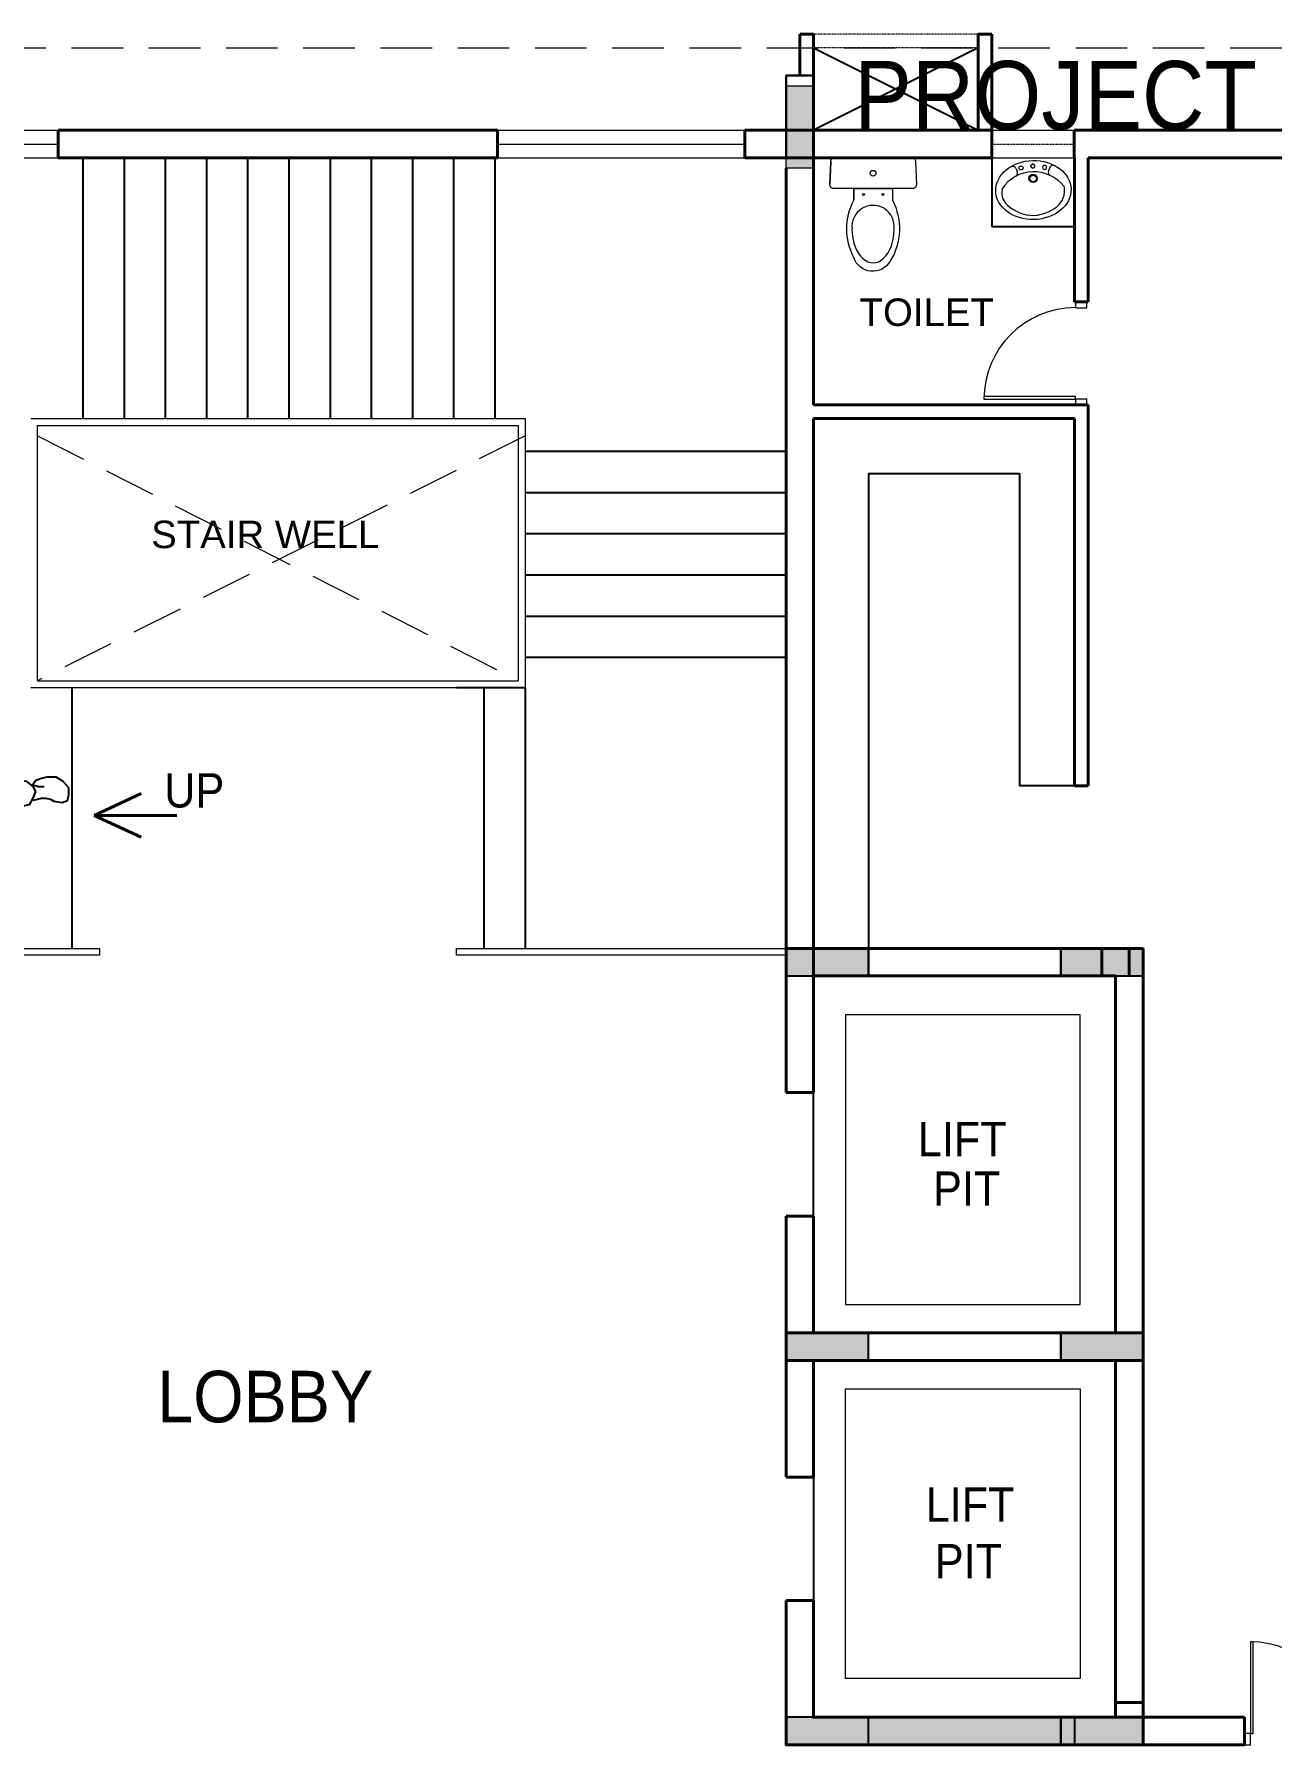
# Model space of a CAD drawing. Header units: inches. Extents: x 150067 to 167379, y -92057 to -49035.
# Drawn here: x 160393 to 161294, y -64046 to -62800 of the extents above; entities that cross this region are included whole.
import ezdxf

# ---------------------------------------------------------------- set-up
doc = ezdxf.new("R2010")
doc.units = ezdxf.units.IN
doc.header["$LTSCALE"] = 0.1
doc.header["$MEASUREMENT"] = 0
doc.linetypes.add('HIDDEN', pattern=[0.375, 0.25, -0.125])
for name, color, linetype, lineweight in [('COR HA', 40, 'Continuous', 18), ('DOOR', 10, 'Continuous', 15), ('Layer4', 10, 'Continuous', 25), ('STAIR', 142, 'Continuous', 25), ('thin ha', 253, 'Continuous', 5), ('wall', 6, 'Continuous', 40), ('win', 102, 'Continuous', 20)]:
    doc.layers.add(name, color=color, linetype=linetype, lineweight=lineweight)
doc.layers.add('TEXT', color=7, linetype='Continuous')
doc.styles.add('DIM', font='arial.ttf', dxfattribs={"width": 0.7, "height": 1})
doc.styles.add('DUTCH', font='arial.ttf')

# ---------------------------------------------------------------- blocks, each defined once
blk = doc.blocks.new('col')
at = {"layer": 'Layer4', "linetype": 'Continuous', "ltscale": 0.1}
blk.add_hatch(color=256, dxfattribs=at).paths.add_polyline_path([(3474.816, -1756.199), (3474.816, -1755.999), (3475.416, -1755.999), (3475.416, -1756.199)])
blk.add_lwpolyline([(3474.816, -1756.199), (3474.816, -1755.999), (3475.416, -1755.999), (3475.416, -1756.199)], close=True, dxfattribs=at)
blk = doc.blocks.new('A$C764D24B9')
at = {"layer": 'DOOR'}
for points in [[(0.056, 0.111), (0.083, 0.111), (0.083, 1), (0.056, 1)], [(0, 0), (0.056, 0), (0.056, 0.111), (0, 0.111)], [(0.944, 0), (1, 0), (1, 0.111), (0.944, 0.111)]]:
    blk.add_lwpolyline(points, close=True, dxfattribs=at)
blk.add_arc((0.056, 0.111), 0.889, 0, 90, dxfattribs=at)
blk = doc.blocks.new('WC1')
at = {"layer": 'DOOR'}
for p, q in [((-29.3, -7.5), (-29.8, -22.7)), ((24.3, -5), (-26.8, -5))]:
    blk.add_line(p, q, dxfattribs=at)
for points in [[(26.8, -7.5), (27.3, -22.7, -0.423393), (24.7, -25.4), (-27.3, -25.4, -0.423393), (-29.8, -22.7), (-29.3, -7.5, -0.405093), (-26.8, -5), (24.3, -5, -0.405093), (26.8, -7.5, -0.407682)], [(11.5, -25.4), (11.5, -33, -0.265683), (10, -73.3, -0.649464), (-14.1, -70.9, -0.243179), (-14, -33), (-14, -25.4), (11.5, -25.4)], [(12.6, -52, 1.119632), (-15.2, -52, 17.71796)]]:
    blk.add_lwpolyline(points, format="xyb", dxfattribs=at)
blk.add_lwpolyline([(-14, -25.4), (-14, -33)], dxfattribs=at)
for centre, radius in [((-1.3, -15.2), 1.91), ((-7.6, -29.2), 0.636), ((5.1, -29.2), 0.636)]:
    blk.add_circle(centre, radius, dxfattribs=at)
blk.add_arc((-26.8, -7.5), 2.54, 90, 178.2101, dxfattribs=at)
blk.add_ellipse((-1.3, -52), major_axis=(0, -22.4), ratio=0.622298, start_param=4.712389, end_param=7.853982, dxfattribs=at)
blk = doc.blocks.new('WB5')
at = {"layer": 'DOOR'}
for p, q in [((4.7, 11.3), (6.8, 10.5)), ((5.3, -11), (7.3, -10.1))]:
    blk.add_line(p, q, dxfattribs=at)
for points in [[(2.4, 0.1, 1), (5, 0.1, 1)], [(3.2, 7.9, 1), (5.9, 7.9, 1)], [(3.6, -7.7, -1), (6.3, -7.6, -1)]]:
    blk.add_lwpolyline(points, format="xyb", close=True, dxfattribs=at)
for centre, radius in [((3.7, 0.1), 1.32), ((11.8, 0.3), 2.73), ((11.8, 0.3), 2.19)]:
    blk.add_circle(centre, radius, dxfattribs=at)
for centre, radius, start, end in [((5.6, 13.6), 2.49, 151.6403, 249.4649), ((7.7, 12.8), 2.49, 249.4649, 334.3015), ((32.6, 0.8), 25.2, 127.6693, 236.45), ((18.2, 19.4), 1.66, 91.5976, 127.6693), ((6.3, -13.3), 2.49, 113.4041, 211.2287), ((8.3, -12.4), 2.49, 28.5675, 113.4041)]:
    blk.add_arc(centre, radius, start, end, dxfattribs=at)
blk.add_ellipse((19.5, 0.5), major_axis=(-0.6, 24.9), ratio=0.783308, dxfattribs=at)
blk.add_open_spline([(18.7, -20.2), (23.5, -20.6), (25, -20), (30.8, -16.4), (34.3, -10.8), (37.3, 2.3), (34.9, 9.5), (28.9, 18.7), (25, 21.3), (18.2, 21.1)], degree=3, knots=[3.262053, 3.262053, 3.262053, 3.262053, 3.577225, 3.577225, 4.479784, 4.479784, 5.382343, 5.382343, 6.141594, 6.141594, 6.141594, 6.141594], dxfattribs=at)
blk = doc.blocks.new('R101')
at = {"color": 0, "linetype": 'ByBlock'}
for p, q in [((-262.3, 865.1), (-296.7, 809.5)), ((-296.7, 809.5), (-280.8, 769.9)), ((-198.7, 886.2), (-262.3, 865.1)), ((-47.8, 875.7), (-198.7, 886.2)), ((44.8, 854.5), (-47.8, 875.7)), ((81.9, 830.7), (44.8, 854.5)), ((116.3, 761.9), (81.9, 830.7)), ((97.8, 830.7), (169.2, 838.6)), ((169.2, 838.6), (179.8, 820.1)), ((179.8, 820.1), (169.2, 804.3)), ((169.2, 804.3), (206.3, 801.6)), ((211.6, 791), (203.7, 788.4)), ((206.3, 801.6), (211.6, 791)), ((-587.9, 669.4), (-548.2, 693.2)), ((-548.2, 693.2), (-495.2, 693.2)), ((-495.2, 693.2), (-463.5, 685.2)), ((-280.8, 769.9), (-249, 748.7)), ((-249, 748.7), (-188.1, 767.2)), ((-204, 743.4), (-209.3, 672)), ((-188.1, 767.2), (-204, 743.4)), ((126.9, 727.5), (116.3, 761.9)), ((156, 698.4), (126.9, 727.5)), ((193.1, 656.1), (156, 698.4)), ((209, 727.5), (164, 724.9)), ((164, 724.9), (177.2, 706.4)), ((177.2, 706.4), (209, 703.7)), ((203.7, 788.4), (243.4, 780.4)), ((246, 727.5), (209, 727.5)), ((209, 703.7), (211.6, 690.5)), ((243.4, 772.5), (230.1, 756.6)), ((230.1, 756.6), (251.3, 746.1)), ((243.4, 780.4), (243.4, 772.5)), ((251.3, 746.1), (246, 727.5)), ((-622.3, 632.3), (-587.9, 669.4)), ((-622.3, 590), (-622.3, 632.3)), ((-444.9, 640.3), (-479.3, 640.3)), ((-463.5, 685.2), (-431.7, 674.6)), ((-407.9, 650.8), (-444.9, 640.3)), ((-431.7, 674.6), (-415.8, 653.5)), ((-413.2, 640.3), (-429, 611.2)), ((-429, 611.2), (-415.8, 576.8)), ((-376.1, 669.4), (-413.2, 640.3)), ((-312.6, 677.3), (-376.1, 669.4)), ((-217.3, 687.9), (-312.6, 677.3)), ((-209.3, 672), (-190.8, 608.5)), ((-148.4, 669.4), (-188.1, 558.3)), ((4.1, 596.5), (-32.9, 586.3)), ((53.3, 588.2), (4.1, 596.5)), ((211.6, 690.5), (185.1, 682.6)), ((214.2, 579.4), (193.1, 656.1)), ((-614.4, 558.3), (-622.3, 590)), ((-582.6, 547.7), (-614.4, 558.3)), ((-534.9, 555.6), (-582.6, 547.7)), ((-516.4, 566.2), (-534.9, 555.6)), ((-487.3, 571.5), (-516.4, 566.2)), ((-463.5, 571.5), (-487.3, 571.5)), ((-418.5, 560.9), (-463.5, 571.5)), ((-415.8, 576.8), (-392, 534.5)), ((-392, 534.5), (-320.5, 518.6)), ((-320.5, 518.6), (-219.9, 526.5)), ((-225.2, 502.7), (-227.9, 426)), ((-188.1, 590), (-225.2, 502.7)), ((-188.1, 558.3), (-190.8, 412.8)), ((-106.2, 500.2), (-111.8, 442.7)), ((-83, 553.9), (-106.2, 500.2)), ((-32.9, 586.3), (-83, 553.9)), ((79.2, 581.7), (53.3, 588.2)), ((122.8, 577.1), (79.2, 581.7)), ((164, 537.1), (111, 574.1)), ((165.5, 557.6), (122.8, 577.1)), ((179.8, 492.1), (164, 537.1)), ((194.2, 539.1), (165.5, 557.6)), ((207.2, 506.7), (194.2, 539.1)), ((213.7, 491.8), (207.2, 506.7)), ((230.1, 500.1), (214.2, 579.4)), ((-227.9, 426), (-241.1, 346.7)), ((-190.8, 412.8), (-182.8, 256.7)), ((-111.8, 442.7), (-88.6, 408.5)), ((-88.6, 408.5), (-58, 374.2)), ((158.7, 373.1), (179.8, 402.2)), ((185.1, 436.6), (179.8, 492.1)), ((179.8, 402.2), (185.1, 436.6)), ((202.6, 365.8), (216.5, 398.3)), ((211.6, 367.8), (222.2, 423.4)), ((222, 483.5), (213.7, 491.8)), ((216.5, 398.3), (223, 420.5)), ((246.1, 471.5), (222, 483.5)), ((223, 420.5), (236.9, 437.2)), ((236.9, 437.2), (249.9, 446.4)), ((252.6, 456.6), (246.1, 471.5)), ((249.9, 446.4), (252.6, 456.6)), ((-241.1, 346.7), (-233.1, 291.1)), ((-58, 374.2), (-14.4, 325.1)), ((-14.4, 325.1), (23.6, 308.4)), ((23.6, 308.4), (76.5, 320.5)), ((76.5, 320.5), (126.5, 331.6)), ((126.5, 331.6), (176.6, 339.9)), ((171.9, 367.8), (158.7, 373.1)), ((179.8, 354.6), (171.9, 367.8)), ((171.9, 338.7), (179.8, 354.6)), ((176.6, 339.9), (202.6, 365.8)), ((193.1, 277.9), (211.6, 367.8)), ((224.8, 320.2), (269.8, 322.9)), ((269.8, 322.9), (299, 299)), ((299, 299), (309.6, 267.3)), ((-233.1, 291.1), (-182.8, 246.1)), ((-182.8, 256.7), (-114, 129.8)), ((95.1, 58.3), (148.1, 206.5)), ((148.1, 206.5), (193.1, 277.9)), ((235.4, 203.8), (166.6, 198.5)), ((275.1, 206.5), (235.4, 203.8)), ((299, 227.6), (275.1, 206.5)), ((309.6, 267.3), (299, 227.6)), ((-302, 161.5), (-159, 161.5)), ((-302, 31.9), (-302, 161.5)), ((-114, 129.8), (-61.1, 79.5)), ((-106.1, 108.6), (-74.3, 47.8)), ((129.5, 45.1), (148.1, 103.3)), ((158.7, 124.5), (137.5, 150.9)), ((148.1, 103.3), (158.7, 124.5)), ((153.4, 169.4), (531.9, 169.4)), ((164, 113.9), (185.1, 124.5)), ((185.1, 124.5), (190.4, 140.3)), ((211.6, 103.3), (187.8, 84.8)), ((190.4, 140.3), (216.9, 140.3)), ((230.1, 121.8), (211.6, 103.3)), ((222.2, 113.9), (214.2, 113.9)), ((216.9, 140.3), (230.1, 121.8)), ((222.2, 84.8), (222.2, 113.9)), ((531.9, 169.4), (531.9, 31.9)), ((-87.5, 31.9), (-302, 31.9)), ((-74.3, 47.8), (-0.2, 13.4)), ((-0.2, 13.4), (87.2, 16)), ((87.2, 16), (129.5, 45.1)), ((531.9, 31.9), (116.3, 31.9)), ((161.3, 50.4), (121.6, 42.5)), ((185.1, 66.3), (161.3, 50.4)), ((187.8, 84.8), (185.1, 66.3)), ((195.7, 84.8), (222.2, 84.8))]:
    blk.add_line(p, q, dxfattribs=at)

msp = doc.modelspace()

# ---------------------------------------------------------------- hatches: boundary and pattern name
at = {"layer": 'thin ha', "linetype": 'Continuous', "lineweight": 20, "ltscale": 0.1}
for points in [[(160940.36, -62837.34), (160960.36, -62837.34), (160960.36, -62897.34), (160940.36, -62897.34)], [(161000.32, -63465.67), (161000.32, -63485.67), (160940.32, -63485.67), (160940.32, -63465.67)], [(161200.32, -63465.67), (161200.32, -63485.67), (161140.32, -63485.67), (161140.32, -63465.67)], [(161000.32, -63745.67), (161000.32, -63765.67), (160940.32, -63765.67), (160940.32, -63745.67)], [(161200.32, -63745.67), (161200.32, -63765.67), (161140.32, -63765.67), (161140.32, -63745.67)], [(161000.32, -64025.67), (161000.32, -64045.67), (160940.32, -64045.67), (160940.32, -64025.67)], [(161200.32, -64025.67), (161200.32, -64045.67), (161140.32, -64045.67), (161140.32, -64025.67)]]:
    msp.add_hatch(color=2, dxfattribs=at).paths.add_polyline_path(points)
at = {"layer": 'wall', "linetype": 'Continuous', "ltscale": 0.1}
msp.add_hatch(color=4, dxfattribs=at).paths.add_polyline_path([(161200.36, -64025.67), (160940.36, -64025.67), (160940.36, -64045.67), (161200.36, -64045.67)])
msp.add_hatch(color=4, dxfattribs=at).paths.add_polyline_path([(161200.36, -64025.67), (160940.36, -64025.67), (160940.36, -64045.67), (161200.36, -64045.67)])

# ---------------------------------------------------------------- linework, layer by layer
at = {"layer": 'COR HA', "linetype": 'Continuous', "lineweight": 25, "ltscale": 0.1}
msp.add_line((161274.34, -64025.67, 23680.86), (161274.34, -64045.67, 23680.86), dxfattribs=at)
at = {"layer": 'COR HA', "linetype": 'Continuous', "lineweight": 25, "ltscale": 0.1, "elevation": 23680.86}
for points in [[(160960.36, -63660.67), (160960.36, -63570.67)], [(160960.36, -63850.67), (160960.36, -63940.67)]]:
    msp.add_lwpolyline(points, dxfattribs=at)
at = {"layer": 'DOOR', "linetype": 'HIDDEN', "ltscale": 1500}
msp.add_line((157720.09, -62809.84, 23680.86), (164757.63, -62809.84, 23680.86), dxfattribs=at)
at = {"layer": 'DOOR', "linetype": 'Continuous', "ltscale": 0.1}
for p, q in [((160390.36, -63079.84, 23680.86), (160750.36, -63079.84, 23680.86)), ((160390.36, -63079.84, 23680.86), (160750.36, -63079.84, 23680.86)), ((160395.36, -63084.84, 23680.86), (160745.36, -63084.84, 23680.86)), ((160395.36, -63270.67, 23680.86), (160395.36, -63084.84, 23680.86)), ((160395.36, -63270.67, 23680.86), (160395.36, -63087.34, 23680.86)), ((160395.36, -63270.67, 23680.86), (160395.36, -63087.34, 23680.86)), ((160395.36, -63270.67, 23680.86), (160395.36, -63087.34, 23680.86)), ((160745.36, -63084.84, 23680.86), (160745.36, -63270.67, 23680.86)), ((160745.36, -63087.34, 23680.86), (160745.36, -63270.67, 23680.86)), ((160750.36, -63079.84, 23680.86), (160750.36, -63275.67, 23680.86)), ((160750.36, -63087.34, 23680.86), (160750.36, -63275.67, 23680.86)), ((160390.36, -63275.67, 23680.86), (160750.36, -63275.67, 23680.86)), ((160390.36, -63275.67, 23680.86), (160750.36, -63275.67, 23680.86)), ((160395.36, -63270.67, 23680.86), (160745.36, -63270.67, 23680.86)), ((160395.36, -63270.67, 23680.86), (160745.36, -63270.67, 23680.86)), ((160200.36, -63465.67, 23680.86), (160440.36, -63465.67, 23680.86)), ((160200.36, -63465.67, 23680.86), (160440.36, -63465.67, 23680.86)), ((160440.36, -63470.67, 23680.86), (160200.36, -63470.67, 23680.86)), ((160440.36, -63470.67, 23680.86), (160200.36, -63470.67, 23680.86)), ((160440.36, -63465.67, 23680.86), (160440.36, -63470.67, 23680.86)), ((160440.36, -63465.67, 23680.86), (160440.36, -63470.67, 23680.86)), ((160700.36, -63470.67, 23680.86), (160700.36, -63465.67, 23680.86)), ((160700.36, -63465.67, 23680.86), (160940.36, -63465.67, 23680.86)), ((160700.36, -63470.67, 23680.86), (160700.36, -63465.67, 23680.86)), ((160700.36, -63465.67, 23680.86), (160940.36, -63465.67, 23680.86)), ((160940.36, -63470.67, 23680.86), (160700.36, -63470.67, 23680.86)), ((160940.36, -63470.67, 23680.86), (160700.36, -63470.67, 23680.86))]:
    msp.add_line(p, q, dxfattribs=at)
at = {"layer": 'DOOR', "linetype": 'HIDDEN', "ltscale": 1500, "elevation": 23680.86}
for points in [[(160750.36, -63092.34), (160395.36, -63270.67)], [(160395.36, -63092.34), (160745.36, -63270.67)]]:
    msp.add_lwpolyline(points, dxfattribs=at)
at = {"layer": 'Layer4', "linetype": 'Continuous', "ltscale": 0.1}
for p, q in [((161090.36, -62889.84, 23680.86), (161090.36, -62939.84, 23680.86)), ((161090.36, -62939.84, 23680.86), (161150.36, -62939.84, 23680.86)), ((161000.36, -63119.84, 23680.86), (161110.36, -63119.84, 23680.86)), ((161000.36, -63119.84, 23680.86), (161000.36, -63485.67, 23680.86)), ((161110.36, -63119.84, 23680.86), (161110.36, -63347.34, 23680.86)), ((160700.36, -63275.67, 23680.86), (160750.36, -63275.67, 23680.86)), ((160700.36, -63275.67, 23680.86), (160750.36, -63275.67, 23680.86)), ((161150.36, -63347.34, 23680.86), (161110.36, -63347.34, 23680.86)), ((161200.36, -63765.67, 23680.86), (161200.36, -63745.67, 23680.86)), ((161200.36, -63765.67, 23680.86), (161200.36, -63745.67, 23680.86)), ((161200.36, -63765.67, 23680.86), (161200.36, -63745.67, 23680.86)), ((161200.36, -63765.67, 23680.86), (161200.36, -63745.67, 23680.86))]:
    msp.add_line(p, q, dxfattribs=at)
at = {"layer": 'Layer4', "linetype": 'Continuous', "ltscale": 0.1, "elevation": 23680.86}
for points in [[(160960.36, -62809.84), (161080.36, -62869.84)], [(161080.36, -62809.84), (160960.36, -62869.84)], [(161150.36, -64025.67), (161150.36, -64045.67)], [(161150.36, -64025.67), (161150.36, -64045.67)], [(161150.36, -64025.67), (161150.36, -64045.67)], [(161150.36, -64025.67), (161150.36, -64045.67)]]:
    msp.add_lwpolyline(points, dxfattribs=at)
for points in [[(160940.36, -62889.84), (160940.36, -62829.84), (160960.36, -62829.84), (160960.36, -62889.84)], [(160960.36, -62889.84), (160960.36, -62829.84), (160940.36, -62829.84), (160940.36, -62889.84)], [(160960.36, -62889.84), (160960.36, -62829.84), (160940.36, -62829.84), (160940.36, -62889.84)], [(160940.36, -62889.84), (160940.36, -62829.84), (160960.36, -62829.84), (160960.36, -62889.84)], [(160940.36, -62889.84), (160940.36, -62829.84), (160960.36, -62829.84), (160960.36, -62889.84)], [(160960.36, -62889.84), (160960.36, -62829.84), (160940.36, -62829.84), (160940.36, -62889.84)]]:
    msp.add_lwpolyline(points, close=True, dxfattribs=at)
at = {"layer": 'STAIR', "linetype": 'Continuous', "ltscale": 0.1, "elevation": 23680.86}
for points in [[(160428.55, -63079.84), (160428.55, -62889.84)], [(160428.55, -63079.84), (160428.55, -62889.84)], [(160458.55, -63079.84), (160458.55, -62889.84)], [(160458.55, -63079.84), (160458.55, -62889.84)], [(160488.55, -63079.84), (160488.55, -62889.84)], [(160488.55, -63079.84), (160488.55, -62889.84)], [(160518.55, -63079.84), (160518.55, -62889.84)], [(160518.55, -63079.84), (160518.55, -62889.84)], [(160548.55, -63079.84), (160548.55, -62889.84)], [(160548.55, -63079.84), (160548.55, -62889.84)], [(160578.55, -63079.84), (160578.55, -62889.84)], [(160578.55, -63079.84), (160578.55, -62889.84)], [(160608.55, -63079.84), (160608.55, -62889.84)], [(160608.55, -63079.84), (160608.55, -62889.84)], [(160638.55, -63079.84), (160638.55, -62889.84)], [(160638.55, -63079.84), (160638.55, -62889.84)], [(160668.55, -63079.84), (160668.55, -62889.84)], [(160668.55, -63079.84), (160668.55, -62889.84)], [(160698.55, -63079.84), (160698.55, -62889.84)], [(160698.55, -63079.84), (160698.55, -62889.84)], [(160728.55, -63079.84), (160728.55, -62889.84)], [(160728.55, -63079.84), (160728.55, -62889.84)], [(160750.36, -63103.58), (160940.36, -63103.58)], [(160750.36, -63133.58), (160940.36, -63133.58)], [(160750.36, -63163.58), (160940.36, -63163.58)], [(160750.36, -63193.58), (160940.36, -63193.58)], [(160750.36, -63223.58), (160940.36, -63223.58)], [(160750.36, -63253.58), (160940.36, -63253.58)], [(160420.36, -63275.67), (160420.36, -63465.67)], [(160420.36, -63275.67), (160420.36, -63465.67)], [(160420.36, -63275.67), (160420.36, -63465.67)], [(160420.36, -63275.67), (160420.36, -63465.67)], [(160720.36, -63275.67), (160720.36, -63465.67)], [(160720.36, -63275.67), (160720.36, -63465.67)], [(160750.36, -63275.67), (160750.36, -63465.67)], [(160750.36, -63275.67), (160750.36, -63465.67)]]:
    msp.add_lwpolyline(points, dxfattribs=at)
at = {"layer": 'thin ha', "color": 2, "linetype": 'Continuous', "lineweight": 20, "ltscale": 0.1}
for points, elevation in [([(160940.36, -62837.34), (160960.36, -62837.34), (160960.36, -62897.34), (160940.36, -62897.34)], 23680.86), ([(161000.32, -63465.67), (161000.32, -63485.67), (160940.32, -63485.67), (160940.32, -63465.67)], 23691.67), ([(161200.32, -63465.67), (161200.32, -63485.67), (161140.32, -63485.67), (161140.32, -63465.67)], 23691.67), ([(161000.32, -63745.67), (161000.32, -63765.67), (160940.32, -63765.67), (160940.32, -63745.67)], 23691.67), ([(161200.32, -63745.67), (161200.32, -63765.67), (161140.32, -63765.67), (161140.32, -63745.67)], 23691.67), ([(161000.32, -64025.67), (161000.32, -64045.67), (160940.32, -64045.67), (160940.32, -64025.67)], 23691.67), ([(161200.32, -64025.67), (161200.32, -64045.67), (161140.32, -64045.67), (161140.32, -64025.67)], 23691.67)]:
    msp.add_lwpolyline(points, close=True, dxfattribs=dict(at, elevation=elevation))
at = {"layer": 'wall', "linetype": 'Continuous', "ltscale": 0.1}
for p, q in [((160410.36, -62869.84, 23680.86), (160730.36, -62869.84, 23680.86)), ((160410.36, -62869.84, 23680.86), (160730.36, -62869.84, 23680.86)), ((160410.36, -62889.84, 23680.86), (160410.36, -62869.84, 23680.86)), ((160730.36, -62869.84, 23680.86), (160730.36, -62889.84, 23680.86)), ((160730.36, -62869.84, 23680.86), (160730.36, -62889.84, 23680.86)), ((160910.36, -62869.84, 23680.86), (160960.36, -62869.84, 23680.86)), ((160910.36, -62869.84, 23680.86), (160960.36, -62869.84, 23680.86)), ((160910.36, -62869.84, 23680.86), (160910.36, -62889.84, 23680.86)), ((160910.36, -62889.84, 23680.86), (160910.36, -62869.84, 23680.86)), ((160960.36, -63069.84, 23680.86), (160960.36, -62869.84, 23680.86)), ((160960.36, -63069.84, 23680.86), (160960.36, -62869.84, 23680.86)), ((161090.21, -62889.84, 23680.86), (161090.21, -62869.84, 23680.86)), ((161150.21, -62889.84, 23680.86), (161150.21, -62869.84, 23680.86)), ((160410.36, -62889.84, 23680.86), (160730.36, -62889.84, 23680.86)), ((160410.36, -62889.84, 23680.86), (160730.36, -62889.84, 23680.86)), ((160728.55, -62889.84, 23680.86), (160730.36, -62889.84, 23680.86)), ((160910.36, -62889.84, 23680.86), (160940.36, -62889.84, 23680.86)), ((160910.36, -62889.84, 23680.86), (160940.36, -62889.84, 23680.86)), ((160940.36, -62897.34, 23680.86), (160940.36, -63485.67, 23680.86)), ((160940.36, -63455.67, 23680.86), (160940.36, -62897.34, 23680.86)), ((160940.36, -63465.67, 23680.86), (160940.36, -62897.34, 23680.86)), ((160940.36, -62897.34, 23680.86), (160940.36, -63485.67, 23680.86)), ((160940.36, -63455.67, 23680.86), (160940.36, -62897.34, 23680.86)), ((160940.36, -63465.67, 23680.86), (160940.36, -62897.34, 23680.86)), ((160960.36, -62897.34, 23680.86), (160960.36, -63069.84, 23680.86)), ((160960.36, -62897.34, 23680.86), (160960.36, -63069.84, 23680.86)), ((160960.36, -62897.34, 23680.86), (160960.36, -63069.84, 23680.86)), ((160960.36, -62897.34, 23680.86), (160960.36, -63069.84, 23680.86)), ((161150.36, -62889.84, 23680.86), (161150.36, -62994.84, 23680.86)), ((161150.36, -62889.84, 23680.86), (161150.36, -62994.84, 23680.86)), ((161160.36, -62889.84, 23680.86), (161160.36, -62994.84, 23680.86)), ((161160.36, -62889.84, 23680.86), (161160.36, -62994.84, 23680.86)), ((161150.36, -62994.84, 23680.86), (161160.36, -62994.84, 23680.86)), ((160960.36, -63069.84, 23680.86), (161150.36, -63069.84, 23680.86)), ((160960.36, -63069.84, 23680.86), (161160.36, -63069.84, 23680.86)), ((161160.36, -63069.84, 23680.86), (161160.36, -63079.84, 23680.86)), ((161160.36, -63069.84, 23680.86), (161160.36, -63347.34, 23680.86)), ((161160.36, -63069.84, 23680.86), (161160.36, -63079.84, 23680.86)), ((161160.36, -63069.84, 23680.86), (161160.36, -63347.34, 23680.86)), ((160960.36, -63079.84, 23680.86), (160960.36, -63485.67, 23680.86)), ((160960.36, -63079.84, 23680.86), (160960.36, -63485.67, 23680.86)), ((160960.36, -63079.84, 23680.86), (161150.36, -63079.84, 23680.86)), ((160960.36, -63079.84, 23680.86), (160960.36, -63485.67, 23680.86)), ((160960.36, -63079.84, 23680.86), (160960.36, -63485.67, 23680.86)), ((160960.36, -63079.84, 23680.86), (161150.36, -63079.84, 23680.86)), ((160960.36, -63087.34, 23680.86), (160960.36, -63485.67, 23680.86)), ((160960.36, -63087.34, 23680.86), (160960.36, -63485.67, 23680.86)), ((161150.36, -63079.84, 23680.86), (161150.36, -63347.34, 23680.86)), ((161150.36, -63079.84, 23680.86), (161150.36, -63347.34, 23680.86)), ((161150.36, -63347.34, 23680.86), (161160.36, -63347.34, 23680.86)), ((161150.36, -63347.34, 23680.86), (161160.36, -63347.34, 23680.86)), ((160436.55, -63368.74, 23680.86), (160470.65, -63352.74, 23680.86)), ((160496.7, -63368.74, 23680.86), (160436.55, -63368.74, 23680.86)), ((160436.55, -63368.74, 23680.86), (160470.65, -63384.74, 23680.86)), ((161200.36, -63465.67, 23680.86), (160940.36, -63465.67, 23680.86)), ((160940.36, -63465.67, 23680.86), (160940.36, -63545.67, 23680.86)), ((160940.36, -63465.67, 23680.86), (160940.36, -63545.67, 23680.86)), ((161200.36, -63465.67, 23680.86), (160940.36, -63465.67, 23680.86)), ((161200.36, -63465.67, 23680.86), (160940.36, -63465.67, 23680.86)), ((160940.36, -63465.67, 23680.86), (160940.36, -63545.67, 23680.86)), ((160940.36, -63465.67, 23680.86), (160940.36, -63545.67, 23680.86)), ((161200.36, -63465.67, 23680.86), (160940.36, -63465.67, 23680.86)), ((161170.36, -63465.67, 23680.86), (161170.36, -63485.67, 23680.86)), ((161170.36, -63465.67, 23680.86), (161170.36, -63485.67, 23680.86)), ((161170.36, -63465.67, 23680.86), (161170.36, -63485.67, 23680.86)), ((161170.36, -63465.67, 23680.86), (161170.36, -63485.67, 23680.86)), ((161190.36, -63485.67, 23680.86), (161190.36, -63465.67, 23680.86)), ((161190.36, -63485.67, 23680.86), (161190.36, -63465.67, 23680.86)), ((161190.36, -63485.67, 23680.86), (161190.36, -63465.67, 23680.86)), ((161190.36, -63485.67, 23680.86), (161190.36, -63465.67, 23680.86)), ((161200.36, -63705.67, 23680.86), (161200.36, -63465.67, 23680.86)), ((161200.36, -63705.67, 23680.86), (161200.36, -63465.67, 23680.86)), ((161200.36, -63705.67, 23680.86), (161200.36, -63465.67, 23680.86)), ((161200.36, -63705.67, 23680.86), (161200.36, -63465.67, 23680.86)), ((161180.36, -63485.67, 23680.86), (160960.36, -63485.67, 23680.86)), ((160960.36, -63485.67, 23680.86), (160960.36, -63570.67, 23680.86)), ((161180.36, -63485.67, 23680.86), (160960.36, -63485.67, 23680.86)), ((161180.36, -63485.67, 23680.86), (160960.36, -63485.67, 23680.86)), ((160960.36, -63485.67, 23680.86), (160960.36, -63570.67, 23680.86)), ((161180.36, -63485.67, 23680.86), (160960.36, -63485.67, 23680.86)), ((160940.36, -63545.67, 23680.86), (160940.36, -63570.67, 23680.86)), ((160940.36, -63545.67, 23680.86), (160940.36, -63570.67, 23680.86)), ((160960.36, -63570.67, 23680.86), (160940.36, -63570.67, 23680.86)), ((160960.36, -63570.67, 23680.86), (160940.36, -63570.67, 23680.86)), ((160940.36, -63660.67, 23680.86), (160940.36, -63705.67, 23680.86)), ((160960.36, -63660.67, 23680.86), (160940.36, -63660.67, 23680.86)), ((160940.36, -63660.67, 23680.86), (160940.36, -63705.67, 23680.86)), ((160960.36, -63660.67, 23680.86), (160940.36, -63660.67, 23680.86)), ((161200.36, -63745.67, 23680.86), (160940.36, -63745.67, 23680.86)), ((160940.36, -63745.67, 23680.86), (160940.36, -63825.67, 23680.86)), ((160940.36, -63745.67, 23680.86), (160940.36, -63825.67, 23680.86)), ((161200.36, -63745.67, 23680.86), (160940.36, -63745.67, 23680.86)), ((160940.36, -63745.67, 23680.86), (160940.36, -63825.67, 23680.86)), ((160940.36, -63745.67, 23680.86), (160940.36, -63825.67, 23680.86)), ((160960.36, -63745.67, 23680.86), (161180.36, -63745.67, 23680.86)), ((160960.36, -63745.67, 23680.86), (161180.36, -63745.67, 23680.86)), ((161200.36, -63985.67, 23680.86), (161200.36, -63745.67, 23680.86)), ((161200.36, -63985.67, 23680.86), (161200.36, -63745.67, 23680.86)), ((161200.36, -63985.67, 23680.86), (161200.36, -63745.67, 23680.86)), ((161200.36, -63985.67, 23680.86), (161200.36, -63745.67, 23680.86)), ((160940.36, -63765.67, 23680.86), (161200.36, -63765.67, 23680.86)), ((160940.36, -63765.67, 23680.86), (161200.36, -63765.67, 23680.86)), ((161180.36, -63765.67, 23680.86), (160960.36, -63765.67, 23680.86)), ((160960.36, -63765.67, 23680.86), (160960.36, -63850.67, 23680.86)), ((161180.36, -63765.67, 23680.86), (160960.36, -63765.67, 23680.86)), ((160960.36, -63765.67, 23680.86), (160960.36, -63850.67, 23680.86)), ((160940.36, -63825.67, 23680.86), (160940.36, -63850.67, 23680.86)), ((160940.36, -63825.67, 23680.86), (160940.36, -63850.67, 23680.86)), ((160960.36, -63850.67, 23680.86), (160940.36, -63850.67, 23680.86)), ((160960.36, -63850.67, 23680.86), (160940.36, -63850.67, 23680.86)), ((160940.36, -63940.67, 23680.86), (160940.36, -63985.67, 23680.86)), ((160960.36, -63940.67, 23680.86), (160940.36, -63940.67, 23680.86)), ((160940.36, -63940.67, 23680.86), (160940.36, -63985.67, 23680.86)), ((160960.36, -63940.67, 23680.86), (160940.36, -63940.67, 23680.86)), ((161180.36, -64014.88, 23680.86), (161200.36, -64014.88, 23680.86)), ((161180.36, -64014.88, 23680.86), (161200.36, -64014.88, 23680.86)), ((160960.36, -64025.67, 23680.86), (161180.36, -64025.67, 23680.86)), ((160960.36, -64025.67, 23680.86), (161180.36, -64025.67, 23680.86)), ((161022.41, -64025.67, 23680.86), (161274.34, -64025.67, 23680.86)), ((161022.41, -64025.67, 23680.86), (161274.34, -64025.67, 23680.86)), ((161274.34, -64025.67, 23680.86), (161274.34, -64045.67, 23680.86)), ((160940.36, -64045.67, 23680.86), (161200.36, -64045.67, 23680.86)), ((160940.36, -64045.67, 23680.86), (161200.36, -64045.67, 23680.86)), ((161022.41, -64045.67, 23680.86), (161274.34, -64045.67, 23680.86)), ((161022.41, -64045.67, 23680.86), (161274.34, -64045.67, 23680.86))]:
    msp.add_line(p, q, dxfattribs=at)
at = {"layer": 'wall', "linetype": 'Continuous', "ltscale": 0.1, "elevation": 23680.86}
for points in [[(160960.36, -62799.84), (160950.36, -62799.84)], [(160950.36, -62829.84), (160950.36, -62799.84)], [(160960.36, -62869.84), (160960.36, -62799.84)], [(161090.36, -62799.84), (161080.36, -62799.84)], [(161080.36, -62869.84), (161080.36, -62799.84)], [(161090.36, -62869.84), (161090.36, -62799.84)], [(160410.36, -62869.84), (160730.36, -62869.84)], [(160410.36, -62889.84), (160410.36, -62869.84)], [(160730.36, -62889.84), (160730.36, -62869.84)], [(160910.36, -62869.84), (161090.21, -62869.84)], [(160910.36, -62889.84), (160910.36, -62869.84)], [(161150.21, -62869.84), (161308.98, -62869.84)], [(160410.36, -62889.84), (160730.36, -62889.84)], [(160728.55, -62889.84), (160730.36, -62889.84)], [(160910.36, -62889.84), (161090.21, -62889.84)], [(161150.21, -62889.84), (161150.36, -62889.84)], [(161160.36, -62889.84), (161308.98, -62889.84)], [(160940.36, -63660.67), (160940.36, -63765.67), (161200.36, -63765.67), (161200.36, -63465.67)], [(160940.36, -63660.67), (160940.36, -63765.67), (161200.36, -63765.67), (161200.36, -63465.67)], [(161180.36, -63485.67), (161180.36, -63745.67), (160960.36, -63745.67), (160960.36, -63660.67)], [(161180.36, -63485.67), (161180.36, -63745.67), (160960.36, -63745.67), (160960.36, -63660.67)], [(160940.36, -63940.67), (160940.36, -64045.67), (161200.36, -64045.67), (161200.36, -63745.67)], [(160940.36, -63940.67), (160940.36, -64045.67), (161200.36, -64045.67), (161200.36, -63745.67)], [(161180.36, -63765.67), (161180.36, -64025.67), (160960.36, -64025.67), (160960.36, -63940.67)], [(161180.36, -63765.67), (161180.36, -64025.67), (160960.36, -64025.67), (160960.36, -63940.67)], [(161274.34, -64045.67), (161274.34, -64025.67)]]:
    msp.add_lwpolyline(points, dxfattribs=at)
at = {"layer": 'win'}
for p, q in [((160230.36, -62869.84, 23680.86), (160410.36, -62869.84, 23680.86)), ((160730.36, -62869.84, 23680.86), (160910.36, -62869.84, 23680.86)), ((160230.36, -62879.84, 23680.86), (160410.36, -62879.84, 23680.86)), ((160730.36, -62879.84, 23680.86), (160910.36, -62879.84, 23680.86)), ((160230.36, -62889.84, 23680.86), (160410.36, -62889.84, 23680.86)), ((160730.36, -62889.84, 23680.86), (160910.36, -62889.84, 23680.86))]:
    msp.add_line(p, q, dxfattribs=at)
at = {"layer": 'win', "color": 5, "linetype": 'HIDDEN', "elevation": 23680.86}
for points in [[(161080.36, -62799.84), (160960.36, -62799.84)], [(161080.36, -62809.84), (160960.36, -62809.84)], [(161090.21, -62879.84), (161150.21, -62879.84)]]:
    msp.add_lwpolyline(points, dxfattribs=at)
at = {"layer": 'win', "color": 5, "elevation": 23680.86}
for points in [[(161090.21, -62869.84), (161150.21, -62869.84)], [(161090.21, -62889.84), (161150.21, -62889.84)]]:
    msp.add_lwpolyline(points, dxfattribs=at)
at = {"layer": 'win', "color": 4, "linetype": 'Continuous', "lineweight": 20, "ltscale": 0.1, "elevation": 23680.86}
for points in [[(161154.49, -63513.94), (160983.61, -63513.94), (160983.61, -63724.95), (161154.49, -63724.95)], [(161154.49, -63997.41), (160983.61, -63997.41), (160983.61, -63786.4), (161154.49, -63786.4)]]:
    msp.add_lwpolyline(points, close=True, dxfattribs=at)

# ---------------------------------------------------------------- block references
at = {"xscale": -0.126, "yscale": 0.126, "zscale": 0.126}
msp.add_blockref('R101', (160339.7, -63428.32, 23680.86), dxfattribs=at)
at = {"layer": 'Layer4', "linetype": 'Continuous', "ltscale": 0.1, "xscale": 1.102362204692326, "yscale": 1.102362204692326, "zscale": 1.102362204692326}
msp.add_blockref('WC1', (161005.2, -62884.33, 23680.86), dxfattribs=at)
at = {"layer": 'Layer4', "linetype": 'Continuous', "ltscale": 0.1, "xscale": 1.102362204837846, "yscale": 1.102362204837846, "zscale": 1.102362204837846, "rotation": 270}
msp.add_blockref('WB5', (161119.96, -62891.85, 23680.86), dxfattribs=at)
at = {"layer": 'Layer4', "linetype": 'Continuous', "extrusion": (0, 0, -1), "xscale": 100, "yscale": 100, "zscale": -100, "rotation": 180}
for p in [(186541.19, -239085.54, -23680.86), (186541.19, -239085.54, -23680.86), (186541.19, -239085.54, -23680.86), (186541.19, -239085.54, -23680.86), (186341.19, -239085.54, -23680.86), (186341.19, -239085.54, -23680.86), (186341.19, -239085.54, -23680.86), (186341.19, -239085.54, -23680.86), (186541.19, -239365.54, -23680.86), (186541.19, -239365.54, -23680.86), (186341.19, -239365.54, -23680.86), (186341.19, -239365.54, -23680.86), (186341.19, -239365.54, -23680.86), (186341.19, -239365.54, -23680.86), (186541.19, -239645.54, -23680.86), (186541.19, -239645.54, -23680.86), (186341.19, -239645.54, -23680.86), (186341.19, -239645.54, -23680.86), (186341.19, -239645.54, -23680.86), (186341.19, -239645.54, -23680.86)]:
    msp.add_blockref('col', p, dxfattribs=at)
at = {"layer": 'wall', "linetype": 'Continuous', "ltscale": 0.1, "xscale": 75, "yscale": 75, "zscale": 75, "rotation": 90}
msp.add_blockref('A$C764D24B9', (161159.53, -63069.84, 23680.86), dxfattribs=at)
at = {"layer": 'wall', "linetype": 'Continuous', "ltscale": 0.1, "xscale": 75.00000000116415, "yscale": 75.00000000116415, "zscale": 75.00000000116415}
msp.add_blockref('A$C764D24B9', (161274.34, -64045.67, 23680.86), dxfattribs=at)

# ---------------------------------------------------------------- texts
at = {"style": 'DIM'}
for s, p in [('TOILET', (160993.92, -63012.32, 23680.86)), ('STAIR WELL', (160478.07, -63174.14, 23680.86))]:
    msp.add_text(s, height=20, dxfattribs=at).set_placement(p)
at = {"layer": 'TEXT', "style": 'DUTCH', "width": 0.9}
for s, height, p in [('PROJECT OFFICE', 50, (160990.04, -62869.33, 23680.86)), ('UP', 25, (160487.61, -63363.05, 23680.86)), ('LIFT', 25, (161036.37, -63617.03, 23680.86)), ('PIT', 25, (161047.47, -63653.13, 23680.86)), ('LOBBY', 37.5, (160482.46, -63810.81, 23680.86)), ('LIFT', 25, (161042.12, -63883.25, 23680.86)), ('PIT', 25, (161048.74, -63924.44, 23680.86))]:
    msp.add_text(s, height=height, dxfattribs=at).set_placement(p)

doc.saveas('drawing.dxf')
